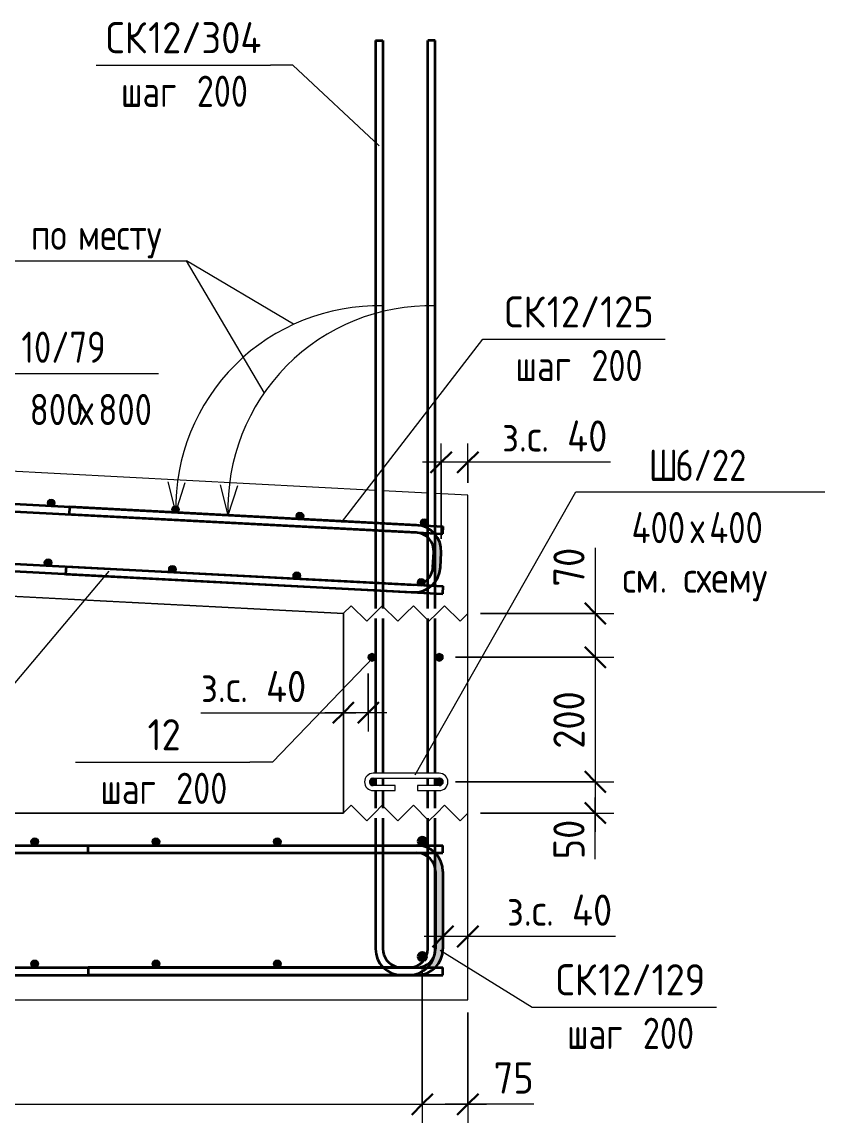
# Model space of a CAD drawing. Header units: millimetres. Extents: x 3129 to 68868, y -1586 to 12682.
# Drawn here: x 54835 to 56124, y -1347 to 420 of the extents above; entities that cross this region are included whole.
import ezdxf

# ---------------------------------------------------------------- set-up
doc = ezdxf.new("R2010")
doc.units = ezdxf.units.MM
for name, color, linetype, lineweight in [('AA_Dim', 7, 'Continuous', 9), ('AA_Dim-20', 7, 'Continuous', 9), ('AA_Linii', 7, 'Continuous', 9), ('AA_Oformlenie', 7, 'Continuous', 9), ('AA_Vinoska', 7, 'Continuous', 9), ('AF_Perekritie', 7, 'Continuous', 18), ('AF_Perekritie_Опалубка', 253, 'Continuous', 20), ('AF_Stena_Опалубка', 253, 'Continuous', 18), ('Gen_Text', 7, 'Continuous', 9), ('KR_Armatura', 7, 'Continuous', 20), ('KR_Armatura_Tonkie', 7, 'Continuous', 20)]:
    doc.layers.add(name, color=color, linetype=linetype, lineweight=lineweight)
doc.styles.add('GOST Common', font='GOST_Common.ttf', dxfattribs={"width": 0.85, "height": 50})
doc.styles.add('ISOCPEUR', font='isocpeur.TTF', dxfattribs={"width": 0.85, "height": 50})
doc.styles.add('ISOCPEUR_1', font='isocpeur.TTF', dxfattribs={"width": 0.9, "height": 50})
doc.styles.add('ISOCPEUR_2', font='isocpeur.TTF', dxfattribs={"width": 0.8, "height": 50})
doc.styles.add('ISOCPEUR_6', font='isocpeur.TTF', dxfattribs={"width": 0.9, "height": 50})
doc.dimstyles.new('05_Округл_1мм__прозр__1', dxfattribs={"dimscale": 304.8, "dimtxt": 50.137748, "dimasz": 0.111549, "dimexe": 0.098425, "dimexo": 0.065617, "dimgap": 0.006562, "dimtad": 1, "dimdec": 0, "dimdsep": 46, "dimtxsty": 'ISOCPEUR_1', "dimblk1": 'OBLIQUE', "dimblk2": 'OBLIQUE', "dimsah": 1, "dimcen": 0.09, "dimdle": 0.098425, "dimazin": 0, "dimtfac": 1, "dimtdec": 4, "dimtix": 1, "dimtmove": 0, "dimatfit": 3, "dimfxl": 1, "dimtvp": 1, "dimtolj": 1, "dimtzin": 0, "dimlwd": 18, "dimlwe": 18, "dimarcsym": 2})
doc.dimstyles.new('05_Округл_1мм__прозр__2', dxfattribs={"dimscale": 304.8, "dimtxt": 50.137748, "dimasz": 0.111549, "dimexe": 0.098425, "dimexo": 0.065617, "dimgap": 0.006562, "dimtad": 1, "dimdec": 0, "dimdsep": 46, "dimtxsty": 'ISOCPEUR_6', "dimblk1": 'OBLIQUE', "dimblk2": 'OBLIQUE', "dimsah": 1, "dimcen": 0.09, "dimdle": 0.098425, "dimazin": 0, "dimtfac": 1, "dimtdec": 4, "dimtix": 1, "dimtmove": 1, "dimatfit": 3, "dimfxl": 1, "dimtvp": 1, "dimtolj": 1, "dimtzin": 0, "dimlwd": 18, "dimlwe": 18, "dimarcsym": 2})
doc.dimstyles.new('05_Округл_5мм__прозр__1', dxfattribs={"dimscale": 304.8, "dimtxt": 50.137748, "dimasz": 0.111549, "dimexe": 0.098425, "dimexo": 0.065617, "dimgap": 0.006562, "dimtad": 1, "dimdec": 0, "dimrnd": 5, "dimdsep": 46, "dimtxsty": 'ISOCPEUR_1', "dimblk1": 'OBLIQUE', "dimblk2": 'OBLIQUE', "dimsah": 1, "dimcen": 0.09, "dimdle": 0.098425, "dimazin": 0, "dimtfac": 1, "dimtdec": 4, "dimtix": 1, "dimtmove": 1, "dimatfit": 3, "dimfxl": 1, "dimtvp": 1, "dimtolj": 1, "dimtzin": 0, "dimlwd": 18, "dimlwe": 18, "dimarcsym": 2})
doc.dimstyles.new('05_Округл_5мм__прозр__2', dxfattribs={"dimscale": 304.8, "dimtxt": 50.137748, "dimasz": 0.111549, "dimexe": 0.098425, "dimexo": 0.065617, "dimgap": 0.006562, "dimtad": 1, "dimdec": 0, "dimrnd": 5, "dimdsep": 46, "dimtxsty": 'ISOCPEUR_1', "dimblk1": 'OBLIQUE', "dimblk2": 'OBLIQUE', "dimsah": 1, "dimcen": 0.09, "dimdle": 0.098425, "dimazin": 0, "dimtfac": 1, "dimtdec": 4, "dimtix": 1, "dimtmove": 0, "dimatfit": 3, "dimfxl": 1, "dimtvp": 1, "dimtolj": 1, "dimtzin": 0, "dimlwd": 18, "dimlwe": 18, "dimarcsym": 2})

# ---------------------------------------------------------------- blocks, each defined once
blk = doc.blocks.new('Засыпка - Засыпка-3699984-Сечение 19')
at = {"layer": 'AF_Perekritie', "lineweight": 20}
for p, q in [((30075.1, -450.3), (30075.1, -850)), ((31595.1, -529.8), (30075.1, -450.3)), ((31595.1, -850), (31595.1, -529.8)), ((30075.1, -850), (31595.1, -850))]:
    blk.add_line(p, q, dxfattribs=at)
blk = doc.blocks.new('079_Шпилька _ЭлУзла_ - d8 А240-4081675-Сечение 19')
at = {"layer": 'AA_Oformlenie'}
for p, q in [((28468.061608, -786), (28362.061608, -786)), ((28362.061608, -794), (28468.061608, -794)), ((28397.061608, -806), (28362.061608, -806)), ((28397.061608, -814), (28397.061608, -806)), ((28468.061608, -806), (28433.061608, -806)), ((28433.061608, -806), (28433.061608, -814)), ((28362.061608, -814), (28397.061608, -814)), ((28433.061608, -814), (28468.061608, -814))]:
    blk.add_line(p, q, dxfattribs=at)
for centre, radius, start, end in [((28362.061608, -800), 14, 90, 270), ((28362.061608, -800), 6, 90, 270), ((28468.061608, -800), 14, 270, 90), ((28468.061608, -800), 6, 270, 90)]:
    blk.add_arc(centre, radius, start, end, dxfattribs=at)
blk = doc.blocks.new('Последовательность узлов - 3мм масшт20 маскировка-904226-Сечение 19')
at = {"layer": 'AA_Oformlenie'}
for p, q in [((28315.061608, -850), (28327.561608, -837.5)), ((28327.561608, -837.5), (28352.561608, -862.5)), ((28365.061608, -850), (28377.561608, -837.5)), ((28377.561608, -837.5), (28402.561608, -862.5)), ((28415.061608, -850), (28427.561608, -837.5)), ((28427.561608, -837.5), (28452.561608, -862.5)), ((28465.061608, -850), (28477.561608, -837.5)), ((28477.561608, -837.5), (28502.561608, -862.5)), ((28365.061608, -850), (28352.561608, -862.5)), ((28415.061608, -850), (28402.561608, -862.5)), ((28465.061608, -850), (28452.561608, -862.5)), ((28515.061608, -850), (28502.561608, -862.5))]:
    blk.add_line(p, q, dxfattribs=at)
blk = doc.blocks.new('DIMBLOCK74-Сечение 19')
at = {"layer": 'AA_Dim-20', "lineweight": 18}
for p, q in [((52145.7, -1106.3), (52145.7, -1347.4)), ((52145.7, -1317.4), (52145.7, -1106.3)), ((55477.8, -1101.3), (55477.8, -1347.4)), ((55477.8, -1317.4), (55477.8, -1101.3)), ((52145.7, -1317.4), (55477.8, -1317.4))]:
    blk.add_line(p, q, dxfattribs=at)
at = {"layer": 'AA_Dim-20', "lineweight": 30}
for p, q in [((52145.7, -1317.4), (52162.7, -1300.4)), ((55477.8, -1317.4), (55494.8, -1300.4)), ((52145.7, -1317.4), (52128.7, -1334.4)), ((55477.8, -1317.4), (55460.8, -1334.4))]:
    blk.add_line(p, q, dxfattribs=at)
at = {"layer": 'AA_Dim-20', "color": 0, "lineweight": 18, "insert": (53698.7, -1250.2), "char_height": 50, "width": 271.311, "attachment_point": 1, "line_spacing_factor": 1.135194, "style": 'ISOCPEUR_1'}
blk.add_mtext('шаг 200', dxfattribs=at)
blk = doc.blocks.new('_Oblique')
at = {"color": 0, "linetype": 'ByBlock', "lineweight": -2}
blk.add_line((-0.5, -0.5), (0.5, 0.5), dxfattribs=at)
blk = doc.blocks.new('DIMBLOCK75-Сечение 19')
at = {"layer": 'AA_Dim-20', "lineweight": 18}
for p, q in [((55477.8, -1101.3), (55477.8, -1347.4)), ((55477.8, -1317.4), (55477.8, -1101.3)), ((55551, -1170), (55551, -1347.4)), ((55551, -1317.4), (55551, -1170)), ((55477.8, -1317.4), (55581, -1317.4)), ((55515.8, -1317.4), (55514.4, -1317.4)), ((55656.8, -1317.4), (55515.8, -1317.4))]:
    blk.add_line(p, q, dxfattribs=at)
at = {"layer": 'AA_Dim-20', "lineweight": 30}
for p, q in [((55477.8, -1317.4), (55494.8, -1300.4)), ((55551, -1317.4), (55568, -1300.4)), ((55477.8, -1317.4), (55460.8, -1334.4)), ((55551, -1317.4), (55534, -1334.4))]:
    blk.add_line(p, q, dxfattribs=at)
at = {"layer": 'AA_Dim-20', "color": 0, "lineweight": 18, "insert": (55535.8, -1250.2), "char_height": 50, "width": 145.305, "attachment_point": 1, "line_spacing_factor": 1.135194, "style": 'ISOCPEUR_6'}
blk.add_mtext('ㅤ75', dxfattribs=at)
blk = doc.blocks.new('DIMBLOCK90-Сечение 19')
at = {"layer": 'AA_Dim-20', "lineweight": 18}
for p, q in [((55755.5, -424.1), (55755.5, -506.5)), ((55755.5, -499.8), (55755.5, -600)), ((55755.5, -506.5), (55755.5, -564.9)), ((55571, -529.8), (55785.5, -529.8)), ((55755.5, -529.8), (55571, -529.8)), ((55531, -600), (55785.5, -600)), ((55755.5, -600), (55531, -600))]:
    blk.add_line(p, q, dxfattribs=at)
at = {"layer": 'AA_Dim-20', "lineweight": 30}
for p, q in [((55755.5, -529.8), (55738.5, -512.8)), ((55755.5, -529.8), (55772.5, -546.8)), ((55755.5, -600), (55738.5, -583)), ((55755.5, -600), (55772.5, -617))]:
    blk.add_line(p, q, dxfattribs=at)
at = {"layer": 'AA_Dim-20', "color": 0, "lineweight": 18, "insert": (55688.3, -486.5), "char_height": 50, "width": 74.923, "attachment_point": 1, "rotation": 90, "line_spacing_factor": 1.135194, "style": 'ISOCPEUR_1'}
blk.add_mtext('70', dxfattribs=at)
blk = doc.blocks.new('DIMBLOCK91-Сечение 19')
at = {"layer": 'AA_Dim-20', "lineweight": 30}
for p, q in [((55755.5, -600), (55738.5, -583)), ((55755.5, -600), (55772.5, -617)), ((55755.5, -800), (55738.5, -783)), ((55755.5, -800), (55772.5, -817))]:
    blk.add_line(p, q, dxfattribs=at)
at = {"layer": 'AA_Dim-20', "lineweight": 18}
for p, q in [((55531, -600), (55785.5, -600)), ((55755.5, -600), (55531, -600)), ((55755.5, -600), (55755.5, -800)), ((55531, -800), (55785.5, -800)), ((55755.5, -800), (55531, -800))]:
    blk.add_line(p, q, dxfattribs=at)
at = {"layer": 'AA_Dim-20', "color": 0, "lineweight": 18, "insert": (55688.3, -746.8), "char_height": 50, "width": 112.384, "attachment_point": 1, "rotation": 90, "line_spacing_factor": 1.135194, "style": 'ISOCPEUR_1'}
blk.add_mtext('200', dxfattribs=at)
blk = doc.blocks.new('DIMBLOCK92-Сечение 19')
at = {"layer": 'AA_Dim-20', "lineweight": 30}
for p, q in [((55755.5, -800), (55738.5, -783)), ((55755.5, -800), (55772.5, -817)), ((55755.5, -850), (55738.5, -833)), ((55755.5, -850), (55772.5, -867))]:
    blk.add_line(p, q, dxfattribs=at)
at = {"layer": 'AA_Dim-20', "lineweight": 18}
for p, q in [((55531, -800), (55785.5, -800)), ((55755.5, -800), (55531, -800)), ((55755.5, -800), (55755.5, -880)), ((55755.5, -841.8), (55755.5, -825)), ((55755.5, -924.2), (55755.5, -841.8)), ((55571, -850), (55785.5, -850)), ((55755.5, -850), (55571, -850))]:
    blk.add_line(p, q, dxfattribs=at)
at = {"layer": 'AA_Dim-20', "color": 0, "lineweight": 18, "insert": (55688.3, -924.2), "char_height": 50, "width": 74.923, "attachment_point": 1, "rotation": 90, "line_spacing_factor": 1.135194, "style": 'ISOCPEUR_1'}
blk.add_mtext('50', dxfattribs=at)
blk = doc.blocks.new('DIMBLOCK97-Сечение 19')
at = {"layer": 'AA_Dim-20', "lineweight": 18}
for p, q in [((55508.2, -409.7), (55508.2, -257.1)), ((55551, -320), (55551, -257.1)), ((55581, -287.1), (55478.2, -287.1)), ((55508.2, -287.1), (55508.2, -409.7)), ((55585.9, -287.1), (55529.6, -287.1)), ((55551, -287.1), (55551, -320)), ((55780, -287.1), (55585.9, -287.1))]:
    blk.add_line(p, q, dxfattribs=at)
at = {"layer": 'AA_Dim-20', "lineweight": 30}
for p, q in [((55508.2, -287.1), (55525.2, -270.1)), ((55551, -287.1), (55568, -270.1)), ((55508.2, -287.1), (55491.2, -304.1)), ((55551, -287.1), (55534, -304.1))]:
    blk.add_line(p, q, dxfattribs=at)
at = {"layer": 'AA_Dim-20', "color": 0, "lineweight": 18, "insert": (55605.9, -219.9), "char_height": 50, "width": 208.876, "attachment_point": 1, "line_spacing_factor": 1.135194, "style": 'ISOCPEUR_1'}
blk.add_mtext('з.с. 40', dxfattribs=at)
blk = doc.blocks.new('DIMBLOCK98-Сечение 19')
at = {"layer": 'AA_Dim-20', "lineweight": 18}
for p, q in [((55511, -1052), (55511, -1018)), ((55551, -1052), (55551, -1018)), ((55581, -1048), (55481, -1048)), ((55511, -1048), (55511, -1052)), ((55593.7, -1048), (55531, -1048)), ((55551, -1048), (55551, -1052)), ((55787.8, -1048), (55593.7, -1048))]:
    blk.add_line(p, q, dxfattribs=at)
at = {"layer": 'AA_Dim-20', "lineweight": 30}
for p, q in [((55511, -1048), (55528, -1031)), ((55551, -1048), (55568, -1031)), ((55511, -1048), (55494, -1065)), ((55551, -1048), (55534, -1065))]:
    blk.add_line(p, q, dxfattribs=at)
at = {"layer": 'AA_Dim-20', "color": 0, "lineweight": 18, "insert": (55613.7, -980.8), "char_height": 50, "width": 208.876, "attachment_point": 1, "line_spacing_factor": 1.135194, "style": 'ISOCPEUR_1'}
blk.add_mtext('з.с. 40', dxfattribs=at)
blk = doc.blocks.new('010_Текст с выноской - Текст 2 строки-4025778-Сечение 19')
at = {"layer": 'AA_Vinoska'}
blk.add_line((28953.2, 58.6), (29453.2, 58.6), dxfattribs=at)
blk = doc.blocks.new('DIMBLOCK99-Сечение 19')
at = {"layer": 'AA_Dim-20', "lineweight": 18}
for p, q in [((55391, -626), (55391, -719)), ((55391, -689), (55391, -626)), ((55351, -693), (55351, -659)), ((55122.4, -689), (55316.5, -689)), ((55316.5, -689), (55371, -689)), ((55421, -689), (55321, -689)), ((55351, -689), (55351, -693))]:
    blk.add_line(p, q, dxfattribs=at)
at = {"layer": 'AA_Dim-20', "lineweight": 30}
for p, q in [((55351, -689), (55334, -706)), ((55351, -689), (55368, -672)), ((55391, -689), (55374, -706)), ((55391, -689), (55408, -672))]:
    blk.add_line(p, q, dxfattribs=at)
at = {"layer": 'AA_Dim-20', "color": 0, "lineweight": 18, "insert": (55122.4, -621.9), "char_height": 50, "width": 208.876, "attachment_point": 1, "line_spacing_factor": 1.135194, "style": 'ISOCPEUR_1'}
blk.add_mtext('з.с. 40', dxfattribs=at)
blk = doc.blocks.new('042_М_Арматуры - Диам длина поз _ Шаг-2260295-Сечение 19')
at = {"layer": 'AA_Vinoska'}
blk.add_line((28337.5, -1447.6), (28617.5, -1447.6), dxfattribs=at)
blk = doc.blocks.new('010_Текст с выноской - Текст 2 строки-3030202-Сечение 19')
at = {"layer": 'AA_Vinoska'}
blk.add_line((31968.5, -334.6), (32368.5, -334.6), dxfattribs=at)
blk = doc.blocks.new('010_Текст с выноской - Текст 2 строки-4087354-Сечение 19')
at = {"layer": 'AA_Vinoska'}
blk.add_line((30642.6, -1433.3), (30302.6, -1433.3), dxfattribs=at)

msp = doc.modelspace()

# ---------------------------------------------------------------- hatches: boundary and pattern name
at = {"layer": 'AA_Oformlenie'}
for points in [[(55477.8, -901.3), (55479.8, -900.9), (55480.8, -900.5), (55482.1, -899.5), (55483, -898.3), (55483.6, -896.8), (55483.8, -895.3), (55483.6, -893.7), (55483, -892.3), (55482.1, -891), (55480.8, -890.1), (55479.4, -889.5), (55477.8, -889.3), (55476.3, -889.5), (55474.8, -890.1), (55473.6, -891), (55472.7, -892.3), (55472.1, -893.7), (55471.8, -895.3), (55472.1, -896.8), (55472.7, -898.3), (55473.6, -899.5), (55474.8, -900.5), (55476.3, -901.1)], [(55477.8, -1086.3), (55479.4, -1086.1), (55480.8, -1085.5), (55482.6, -1083.8), (55483, -1083.3), (55483.6, -1081.8), (55483.8, -1080), (55483.6, -1078.7), (55482.6, -1076.7), (55482.1, -1076), (55480.8, -1075.1), (55479.4, -1074.5), (55477.6, -1074.3), (55476.3, -1074.5), (55474.8, -1075.1), (55473.6, -1076), (55472.7, -1077.3), (55472.1, -1078.7), (55471.8, -1080.3), (55472.1, -1081.8), (55472.7, -1083.3), (55473.6, -1084.5), (55474.8, -1085.5), (55476.3, -1086.1), (55477.8, -1086.3)]]:
    msp.add_hatch(color=250, dxfattribs=at).paths.add_polyline_path(points)
at = {"layer": 'KR_Armatura'}
h = msp.add_hatch(color=256, dxfattribs=at)
edge = h.paths.add_edge_path()
edge.add_arc((54881.8, -352.4), 6, 0, 360)
for points in [[(54884.5, -357.7), (54887.8, -352.7), (54885.1, -347.3), (54879.1, -347), (54875.8, -352.1), (54878.5, -357.4)], [(55084.3, -368.2), (55087.5, -363.1), (55084.8, -357.8), (55078.8, -357.5), (55075.5, -362.5), (55078.3, -367.8)], [(55284, -378.6), (55287.3, -373.6), (55284.5, -368.2), (55278.5, -367.9), (55275.3, -373), (55278, -378.3)], [(55483.7, -389.1), (55487, -384), (55484.3, -378.7), (55478.3, -378.4), (55475, -383.4), (55477.7, -388.7)], [(54879.5, -453.6), (54882.8, -448.5), (54880.1, -443.2), (54874.1, -442.9), (54870.8, -447.9), (54873.5, -453.3)], [(55079.2, -464), (55082.5, -459), (55079.8, -453.7), (55073.8, -453.3), (55070.5, -458.4), (55073.3, -463.7)], [(55279, -474.5), (55282.2, -469.4), (55279.5, -464.1), (55273.5, -463.8), (55270.3, -468.8), (55273, -474.2)], [(55478.7, -484.9), (55482, -479.9), (55479.2, -474.6), (55473.2, -474.2), (55470, -479.3), (55472.7, -484.6)], [(55397, -606), (55402.2, -603), (55402.2, -597), (55397, -594), (55391.8, -597), (55391.8, -603)], [(55505, -606), (55510.2, -603), (55510.2, -597), (55505, -594), (55499.8, -597), (55499.8, -603)], [(55397.4, -805.8), (55402.2, -803), (55402.2, -797), (55397.4, -794.2), (55395.4, -795.3), (55394.7, -795.8), (55393.8, -797), (55393.2, -798.4), (55393, -800), (55393.2, -801.6), (55394.3, -803.6), (55395.4, -804.7), (55396, -805.2)], [(55505, -806), (55510.2, -803), (55510.2, -797), (55505, -794), (55499.8, -797), (55499.8, -803), (55504.6, -805.8)], [(54852.4, -901.2), (54858.4, -901.2), (54861.4, -896), (54858.4, -890.8), (54852.4, -890.8), (54849.4, -896)], [(55047.1, -901.2), (55053.1, -901.2), (55056.1, -896), (55053.1, -890.8), (55047.1, -890.8), (55044.1, -896)], [(55241.9, -901.2), (55247.9, -901.2), (55250.9, -896), (55247.9, -890.8), (55241.9, -890.8), (55238.9, -896)], [(54852.4, -1097.2), (54858.4, -1097.2), (54861.4, -1092), (54858.4, -1086.8), (54852.4, -1086.8), (54849.4, -1092)], [(55047.1, -1097.2), (55053.1, -1097.2), (55056.1, -1092), (55053.1, -1086.8), (55047.1, -1086.8), (55044.1, -1092)], [(55241.9, -1097.2), (55247.9, -1097.2), (55250.9, -1092), (55247.9, -1086.8), (55241.9, -1086.8), (55238.9, -1092)]]:
    msp.add_hatch(color=256, dxfattribs=at).paths.add_polyline_path(points)
h = msp.add_hatch(color=256, dxfattribs=at)
edge = h.paths.add_edge_path()
edge.add_arc((55081.5, -362.8), 6, 0, 360)
h = msp.add_hatch(color=256, dxfattribs=at)
edge = h.paths.add_edge_path()
edge.add_arc((55281.3, -373.3), 6, 0, 360)
h = msp.add_hatch(color=256, dxfattribs=at)
edge = h.paths.add_edge_path()
edge.add_arc((55481, -383.7), 6, 0, 360)
h = msp.add_hatch(color=256, dxfattribs=at)
edge = h.paths.add_edge_path()
edge.add_arc((54876.8, -448.2), 6, 0, 360)
h = msp.add_hatch(color=256, dxfattribs=at)
edge = h.paths.add_edge_path()
edge.add_arc((55076.5, -458.7), 6, 0, 360)
h = msp.add_hatch(color=256, dxfattribs=at)
edge = h.paths.add_edge_path()
edge.add_arc((55276.2, -469.1), 6, 0, 360)
h = msp.add_hatch(color=256, dxfattribs=at)
edge = h.paths.add_edge_path()
edge.add_arc((55476, -479.6), 6, 0, 360)
h = msp.add_hatch(color=256, dxfattribs=at)
edge = h.paths.add_edge_path()
edge.add_arc((55397, -600), 6, 0, 360)
h = msp.add_hatch(color=256, dxfattribs=at)
edge = h.paths.add_edge_path()
edge.add_arc((55505, -600), 6, 0, 360)
h = msp.add_hatch(color=256, dxfattribs=at)
edge = h.paths.add_edge_path()
edge.add_arc((55397, -800), 6, 275.1625, 444.8375)
edge.add_line((55397.5, -794), (55397, -800))
edge.add_line((55397, -800), (55397.5, -806))
h = msp.add_hatch(color=256, dxfattribs=at)
edge = h.paths.add_edge_path()
edge.add_arc((55505, -800), 6, 0, 360)
h = msp.add_hatch(color=256, dxfattribs=at)
edge = h.paths.add_edge_path()
edge.add_arc((54855.4, -896), 6, 0, 360)
h = msp.add_hatch(color=256, dxfattribs=at)
edge = h.paths.add_edge_path()
edge.add_arc((55050.1, -896), 6, 0, 360)
h = msp.add_hatch(color=256, dxfattribs=at)
edge = h.paths.add_edge_path()
edge.add_arc((55244.9, -896), 6, 0, 360)
h = msp.add_hatch(color=256, dxfattribs=at)
edge = h.paths.add_edge_path()
edge.add_arc((54855.4, -1092), 6, 0, 360)
h = msp.add_hatch(color=256, dxfattribs=at)
edge = h.paths.add_edge_path()
edge.add_arc((55050.1, -1092), 6, 0, 360)
h = msp.add_hatch(color=256, dxfattribs=at)
edge = h.paths.add_edge_path()
edge.add_arc((55244.9, -1092), 6, 0, 360)
at = {"layer": 'KR_Armatura_Tonkie'}
h = msp.add_hatch(color=256, dxfattribs=at)
h.paths.add_polyline_path([(55508.2, -431.9), (55507.3, -421), (55503.6, -410.6), (55498.6, -403.3), (55498.6, -431.4)])
h.paths.add_polyline_path([(55486.6, -408), (55486.6, -400.7), (55468.4, -399.9), (55475.5, -401.2), (55482.6, -404.5), (55485, -406.7)])
for points in [[(55506.9, -455.9), (55508.2, -431.9), (55498.6, -431.4), (55498.6, -455.4)], [(55511, -1068), (55511, -944), (55499, -944), (55499, -1068)]]:
    msp.add_hatch(color=256, dxfattribs=at).paths.add_polyline_path(points)
h = msp.add_hatch(color=256, dxfattribs=at)
h.paths.add_polyline_path([(55486.6, -484.8), (55486.6, -474.1), (55485, -476), (55478.6, -480.4), (55471.2, -483), (55463.4, -483.6), (55484.5, -484.7)])
h.paths.add_polyline_path([(55498.6, -478.4), (55500.2, -476.5), (55504.9, -466.6), (55506.9, -455.9), (55498.6, -455.4), (55498.6, -477.5)])
h = msp.add_hatch(color=256, dxfattribs=at)
h.paths.add_polyline_path([(55509.5, -944), (55511, -944), (55509.5, -933.1), (55505.4, -923), (55498.6, -914.4), (55498.6, -941.2), (55499, -944), (55505.4, -944)])
h.paths.add_polyline_path([(55486.6, -920), (55486.6, -914), (55469, -914), (55476.7, -915), (55484, -918)])
h = msp.add_hatch(color=256, dxfattribs=at)
h.paths.add_polyline_path([(55486.3, -1098), (55498.3, -1098), (55499, -1097.3), (55505.4, -1089), (55509.5, -1078.9), (55511, -1068), (55499, -1068), (55498, -1075.8), (55497.4, -1077.1), (55497.2, -1078.9), (55492.8, -1089.2), (55486.3, -1098)])
h.paths.add_polyline_path([(55476.7, -1098), (55477.7, -1098), (55477.6, -1096.6), (55476.7, -1097), (55473.6, -1097.4), (55473.9, -1098), (55474.3, -1098)])

# ---------------------------------------------------------------- linework, layer by layer
at = {"layer": 'AA_Linii', "lineweight": 20}
for p, q in [((55081.8, -367), (55069.5, -318.5)), ((55081.8, -367), (55097.2, -319.4)), ((55165.9, -371.9), (55153.6, -323.5)), ((55165.9, -371.9), (55181.4, -324.4)), ((55477.8, -1086.3), (55477.8, -1081.3))]:
    msp.add_line(p, q, dxfattribs=at)
for centre, end in [((55406.7, -361), 181.0578), ((55490.7, -361), 181.9259)]:
    msp.add_arc(centre, 325, 88.6101, end, dxfattribs=at)
at = {"layer": 'AA_Linii', "lineweight": 50}
for centre, start, end in [((55477.8, -895.3), 360, 180), ((55477.8, -895.3), 180, 0), ((55477.8, -1080.3), 360, 180), ((55477.8, -1080.3), 180, 0)]:
    msp.add_arc(centre, 6, start, end, dxfattribs=at)
at = {"layer": 'AA_Vinoska'}
for p, q in [((55269.7, 350.3), (55233.8, 350.3)), ((55408.5, 220.9), (55269.7, 350.3)), ((55223.6, -175.1), (55099.1, 36.1)), ((55270.9, -65.6), (55099.1, 36.1)), ((55348.1, -383.8), (55575.2, -89.7)), ((55575.2, -89.7), (55587.5, -89.7)), ((55466.3, -788.9), (55724.4, -334.6)), ((54974.4, -461.7), (54806.2, -661.4)), ((55399.8, -599.1), (55237.3, -768.3)), ((55237.3, -768.3), (55200.8, -768.3)), ((55506.5, -1070.3), (55654.4, -1161.5)), ((55654.4, -1161.5), (55670.1, -1161.5))]:
    msp.add_line(p, q, dxfattribs=at)
at = {"layer": 'AF_Perekritie_Опалубка'}
for p, q in [((55402.6, -332.2), (53831, -250)), ((55486.6, -336.6), (55414.6, -332.9)), ((55551, -340), (55498.6, -337.3)), ((55551, -540.3), (55551, -340)), ((53831, -450.3), (55351, -529.8)), ((55351, -850), (53831, -850)), ((55551, -1150), (55551, -850)), ((52072.6, -1150), (55551, -1150))]:
    msp.add_line(p, q, dxfattribs=at)
at = {"layer": 'AF_Stena_Опалубка', "lineweight": 20}
for p, q in [((55351, -530), (55351, -850)), ((55551, -850), (55551, -540.3))]:
    msp.add_line(p, q, dxfattribs=at)
at = {"layer": 'KR_Armatura'}
for p, q in [((54879.1, -347), (54875.8, -352.1)), ((54875.8, -352.1), (54878.5, -357.4)), ((54885.1, -347.3), (54879.1, -347)), ((54884.5, -357.7), (54887.8, -352.7)), ((54887.8, -352.7), (54885.1, -347.3)), ((54878.5, -357.4), (54884.5, -357.7)), ((55078.8, -357.5), (55075.5, -362.5)), ((55075.5, -362.5), (55078.3, -367.8)), ((55078.3, -367.8), (55084.3, -368.2)), ((55084.8, -357.8), (55078.8, -357.5)), ((55084.3, -368.2), (55087.5, -363.1)), ((55087.5, -363.1), (55084.8, -357.8)), ((55278.5, -367.9), (55275.3, -373)), ((55284.5, -368.2), (55278.5, -367.9)), ((55287.3, -373.6), (55284.5, -368.2)), ((55275.3, -373), (55278, -378.3)), ((55278, -378.3), (55284, -378.6)), ((55284, -378.6), (55287.3, -373.6)), ((55478.3, -378.4), (55475, -383.4)), ((55475, -383.4), (55477.7, -388.7)), ((55484.3, -378.7), (55478.3, -378.4)), ((55483.7, -389.1), (55487, -384)), ((55487, -384), (55484.3, -378.7)), ((55477.7, -388.7), (55483.7, -389.1)), ((54874.1, -442.9), (54870.8, -447.9)), ((54870.8, -447.9), (54873.5, -453.3)), ((54873.5, -453.3), (54879.5, -453.6)), ((54880.1, -443.2), (54874.1, -442.9)), ((54879.5, -453.6), (54882.8, -448.5)), ((54882.8, -448.5), (54880.1, -443.2)), ((55073.8, -453.3), (55070.5, -458.4)), ((55070.5, -458.4), (55073.3, -463.7)), ((55079.8, -453.7), (55073.8, -453.3)), ((55079.2, -464), (55082.5, -459)), ((55082.5, -459), (55079.8, -453.7)), ((55073.3, -463.7), (55079.2, -464)), ((55273.5, -463.8), (55270.3, -468.8)), ((55270.3, -468.8), (55273, -474.2)), ((55273, -474.2), (55279, -474.5)), ((55279.5, -464.1), (55273.5, -463.8)), ((55279, -474.5), (55282.2, -469.4)), ((55282.2, -469.4), (55279.5, -464.1)), ((55473.2, -474.2), (55470, -479.3)), ((55479.2, -474.6), (55473.2, -474.2)), ((55482, -479.9), (55479.2, -474.6)), ((55470, -479.3), (55472.7, -484.6)), ((55472.7, -484.6), (55478.7, -484.9)), ((55478.7, -484.9), (55482, -479.9)), ((55397, -594), (55391.8, -597)), ((55391.8, -597), (55391.8, -603)), ((55402.2, -597), (55397, -594)), ((55402.2, -603), (55402.2, -597)), ((55505, -594), (55499.8, -597)), ((55499.8, -597), (55499.8, -603)), ((55510.2, -597), (55505, -594)), ((55510.2, -603), (55510.2, -597)), ((55391.8, -603), (55397, -606)), ((55397, -606), (55402.2, -603)), ((55499.8, -603), (55505, -606)), ((55505, -606), (55510.2, -603)), ((55397.4, -794.2), (55395.4, -795.3)), ((55397.5, -794), (55397, -800)), ((55402.2, -797), (55397.4, -794.2)), ((55505, -794), (55499.8, -797)), ((55510.2, -797), (55505, -794)), ((55393.2, -798.4), (55393, -800)), ((55393, -800), (55393.2, -801.6)), ((55393.8, -797), (55393.2, -798.4)), ((55393.2, -801.6), (55394.3, -803.6)), ((55394.7, -795.8), (55393.8, -797)), ((55394.3, -803.6), (55395.4, -804.7)), ((55395.4, -795.3), (55394.7, -795.8)), ((55395.4, -804.7), (55396, -805.2)), ((55396, -805.2), (55397.4, -805.8)), ((55397, -800), (55397.5, -806)), ((55397.4, -805.8), (55402.2, -803)), ((55402.2, -803), (55402.2, -797)), ((55499.8, -797), (55499.8, -803)), ((55499.8, -803), (55504.6, -805.8)), ((55504.6, -805.8), (55505, -806)), ((55505, -806), (55510.2, -803)), ((55510.2, -803), (55510.2, -797)), ((54852.4, -890.8), (54849.4, -896)), ((54849.4, -896), (54852.4, -901.2)), ((54858.4, -890.8), (54852.4, -890.8)), ((54861.4, -896), (54858.4, -890.8)), ((54858.4, -901.2), (54861.4, -896)), ((55047.1, -890.8), (55044.1, -896)), ((55044.1, -896), (55047.1, -901.2)), ((55053.1, -890.8), (55047.1, -890.8)), ((55056.1, -896), (55053.1, -890.8)), ((55053.1, -901.2), (55056.1, -896)), ((55241.9, -890.8), (55238.9, -896)), ((55238.9, -896), (55241.9, -901.2)), ((55247.9, -890.8), (55241.9, -890.8)), ((55250.9, -896), (55247.9, -890.8)), ((55247.9, -901.2), (55250.9, -896)), ((54852.4, -901.2), (54858.4, -901.2)), ((55047.1, -901.2), (55053.1, -901.2)), ((55241.9, -901.2), (55247.9, -901.2)), ((54852.4, -1086.8), (54849.4, -1092)), ((54849.4, -1092), (54852.4, -1097.2)), ((54858.4, -1086.8), (54852.4, -1086.8)), ((54861.4, -1092), (54858.4, -1086.8)), ((54858.4, -1097.2), (54861.4, -1092)), ((55047.1, -1086.8), (55044.1, -1092)), ((55044.1, -1092), (55047.1, -1097.2)), ((55053.1, -1086.8), (55047.1, -1086.8)), ((55056.1, -1092), (55053.1, -1086.8)), ((55053.1, -1097.2), (55056.1, -1092)), ((55241.9, -1086.8), (55238.9, -1092)), ((55238.9, -1092), (55241.9, -1097.2)), ((55247.9, -1086.8), (55241.9, -1086.8)), ((55250.9, -1092), (55247.9, -1086.8)), ((55247.9, -1097.2), (55250.9, -1092)), ((54852.4, -1097.2), (54858.4, -1097.2)), ((55047.1, -1097.2), (55053.1, -1097.2)), ((55241.9, -1097.2), (55247.9, -1097.2))]:
    msp.add_line(p, q, dxfattribs=at)
for centre in [(54881.8, -352.4), (55081.5, -362.8), (55281.3, -373.3), (55481, -383.7), (54876.8, -448.2), (55076.5, -458.7), (55276.2, -469.1), (55476, -479.6), (55397, -600), (55505, -600), (55505, -800), (54855.4, -896), (55050.1, -896), (55244.9, -896), (54855.4, -1092), (55050.1, -1092), (55244.9, -1092)]:
    msp.add_circle(centre, 6, dxfattribs=at)
msp.add_arc((55397, -800), 6, 275.1625, 84.8375, dxfattribs=at)
at = {"layer": 'KR_Armatura_Tonkie', "lineweight": 35}
for p, q in [((55402.6, 390), (55402.6, -521.8)), ((55402.6, 390), (55414.6, 390)), ((55414.6, 390), (55414.6, -521.8)), ((55498.6, 390), (55486.6, 390)), ((55486.6, -521.8), (55486.6, 390)), ((55498.6, -521.8), (55498.6, 390)), ((53830.1, -314), (55510.7, -402)), ((53830.7, -302.1), (55511.3, -390)), ((54911.2, -358.6), (54910.5, -370.6)), ((55467.8, -399.7), (54910.5, -370.6)), ((55468.4, -387.8), (54911.2, -358.6)), ((53828.2, -398.1), (55511.3, -486.1)), ((55510.7, -402), (55511.3, -390)), ((53827.6, -410), (55510.7, -498.1)), ((55494.9, -455.2), (55496.2, -431.3)), ((55506.9, -455.9), (55508.2, -431.9)), ((54905.5, -466.4), (54906.2, -454.5)), ((54906.2, -454.5), (55463.4, -483.6)), ((54905.5, -466.4), (55462.8, -495.6)), ((55510.7, -498.1), (55511.3, -486.1)), ((55402.6, -537.8), (55402.6, -786)), ((55414.6, -537.8), (55414.6, -786)), ((55486.6, -786), (55486.6, -537.8)), ((55498.6, -786), (55498.6, -537.8)), ((55402.6, -794), (55402.6, -806)), ((55414.6, -794), (55414.6, -806)), ((55486.6, -806), (55486.6, -794)), ((55498.6, -806), (55498.6, -794)), ((55402.6, -814), (55402.6, -842)), ((55414.6, -814), (55414.6, -842)), ((55486.6, -842), (55486.6, -814)), ((55498.6, -842), (55498.6, -814)), ((55402.6, -858), (55402.6, -1068)), ((55414.6, -858), (55414.6, -1068)), ((55486.6, -1068), (55486.6, -858)), ((55498.6, -1068), (55498.6, -858)), ((52112.6, -914), (55511, -914)), ((53688, -902), (55511, -902)), ((54941, -902), (55469, -902)), ((54941, -914), (54941, -902)), ((54941, -914), (55469, -914)), ((55511, -914), (55511, -902)), ((55499, -944), (55499, -1068)), ((55511, -944), (55511, -1068)), ((52112.6, -1098), (55511, -1098)), ((52112.6, -1110), (55511, -1110)), ((55469, -1098), (54941, -1098)), ((54941, -1098), (54941, -1110)), ((55469, -1110), (54941, -1110)), ((55444.6, -1098), (55456.6, -1098)), ((55444.6, -1110), (55456.6, -1110)), ((55511, -1110), (55511, -1098))]:
    msp.add_line(p, q, dxfattribs=at)
for centre, radius, start, end in [((55466.2, -429.7), 42, 357.0047, 87.0047), ((55466.2, -429.7), 30, 357.0047, 87.0047), ((55465, -453.7), 42, 267.0047, 357.0047), ((55465, -453.7), 30, 267.0047, 357.0047), ((55469, -944), 42, 360, 90), ((55469, -944), 30, 0, 90), ((55444.6, -1068), 42, 180, 270), ((55444.6, -1068), 30, 180, 252.9344), ((55456.6, -1068), 30, 270, 360), ((55456.6, -1068), 42, 270, 0), ((55469, -1068), 30, 270, 360), ((55469, -1068), 42, 270, 0), ((55444.6, -1068), 30, 264.3135, 270)]:
    msp.add_arc(centre, radius, start, end, dxfattribs=at)

# ---------------------------------------------------------------- block references
at = {"layer": 'AA_Oformlenie', "rotation": 180}
for p in [(83866, -1379.8), (83866, -1700)]:
    msp.add_blockref('Последовательность узлов - 3мм масшт20 маскировка-904226-Сечение 19', p, dxfattribs=at)
at = {"layer": 'AA_Oformlenie'}
msp.add_blockref('079_Шпилька _ЭлУзла_ - d8 А240-4081675-Сечение 19', (27036.9, 0), dxfattribs=at)
at = {"layer": 'AA_Vinoska'}
for name, p in [('042_М_Арматуры - Диам длина поз _ Шаг-2260295-Сечение 19', (26616.3, 1797.9)), ('010_Текст с выноской - Текст 2 строки-4025778-Сечение 19', (25645.9, -22.5)), ('042_М_Арматуры - Диам длина поз _ Шаг-2260295-Сечение 19', (27250, 1357.9)), ('010_Текст с выноской - Текст 2 строки-4087354-Сечение 19', (24411.5, 1288.2)), ('010_Текст с выноской - Текст 2 строки-3030202-Сечение 19', (23755.9, 0)), ('042_М_Арматуры - Диам длина поз _ Шаг-2260295-Сечение 19', (26583.3, 679.3)), ('042_М_Арматуры - Диам длина поз _ Шаг-2260295-Сечение 19', (27332.6, 286.1))]:
    msp.add_blockref(name, p, dxfattribs=at)
at = {"layer": 'AF_Perekritie_Опалубка'}
msp.add_blockref('Засыпка - Засыпка-3699984-Сечение 19', (23755.9, 0), dxfattribs=at)

# ---------------------------------------------------------------- texts
at = {"layer": 'AA_Vinoska', "char_height": 50, "attachment_point": 1}
for s, insert, width, style in [('СК', (54969.6, 419.4), 82.253, 'ISOCPEUR_1'), ('12/304', (55037.5, 419.4), 226.557, 'ISOCPEUR_1'), ('шаг', (54993.9, 333.4), 116.726, 'ISOCPEUR_2'), (' 200', (55090.2, 333.4), 133.401, 'ISOCPEUR_2'), ('по', (54849.3, 103.8), 73.595, 'GOST Common'), ('\\fGOST Common|b0|i0|c204|p34|;\\W.85; ', (54910, 103.8), 17.717, 'GOST Common'), ('месту', (54924.6, 103.8), 192.164, 'GOST Common'), ('СК', (55609.8, -20.7), 82.253, 'ISOCPEUR_1'), ('12/125', (55677.7, -20.7), 210.683, 'ISOCPEUR_1'), ('10/79', (54833.9, -77.4), 173.084, 'GOST Common'), ('шаг', (55627.5, -106.7), 116.726, 'ISOCPEUR_2'), (' 200', (55723.8, -106.7), 133.401, 'ISOCPEUR_2'), (' 800', (54821.5, -177.4), 128.11, 'GOST Common'), ('\\fGOST Common|b0|i0|c204|p34|;\\W.85;х', (54927.2, -177.4), 36.797, 'GOST Common'), ('800', (54957.5, -177.4), 110.392, 'GOST Common'), ('\\fGOST Common|b0|i0|c204|p34|;\\W.85;Ш', (55841.5, -266.9), 51.789, 'GOST Common'), ('6/22', (55884.2, -266.9), 147.19, 'GOST Common'), ('400', (55813.8, -366.9), 114.481, 'GOST Common'), ('400', (55938.6, -366.9), 114.481, 'GOST Common'), ('\\fGOST Common|b0|i0|c204|p34|;\\W.85;х', (55908.3, -366.9), 36.797, 'GOST Common'), ('12', (55036.6, -699.3), 66.38, 'ISOCPEUR_1'), (' 200', (55057.1, -785.3), 133.401, 'ISOCPEUR_2'), ('шаг', (54960.8, -785.3), 116.726, 'ISOCPEUR_2'), ('СК', (55692.4, -1092.5), 82.253, 'ISOCPEUR_1'), ('12/129', (55760.3, -1092.5), 210.683, 'ISOCPEUR_1'), (' 200', (55806.5, -1178.5), 133.401, 'ISOCPEUR_2'), ('шаг', (55710.2, -1178.5), 116.726, 'ISOCPEUR_2')]:
    msp.add_mtext(s, dxfattribs=dict(at, insert=insert, width=width, style=style))
at = {"layer": 'Gen_Text', "char_height": 50, "attachment_point": 1, "style": 'ISOCPEUR'}
for s, insert, width in [('см', (55799, -446.4), 72.232), ('схему', (55896.9, -446.4), 182.624), ('. ', (55858.6, -446.4), 46.338)]:
    msp.add_mtext(s, dxfattribs=dict(at, insert=insert, width=width))

# ---------------------------------------------------------------- dimensions: what is measured, and where the dimension line sits
at = {"layer": 'AA_Dim', "lineweight": 18}
for base, p1, p2, text, dimstyle, override, picture, middle in [((55508.2, -287.1), (55551, -340), (55508.2, -429.7), 'з.с. 40', '05_Округл_5мм__прозр__1', {"dimpost": '<>', "dimfxl": 99.366335}, 'DIMBLOCK97-Сечение 19', (55710.4, -253.3)), ((55551, -1317.4), (55477.8, -1081.3), (55551, -1150), 'ㅤ75', '05_Округл_1мм__прозр__2', {"dimpost": '<>', "dimfxl": 100.369321}, 'DIMBLOCK75-Сечение 19', (55608.4, -1283.6))]:
    dim = msp.add_linear_dim(base=base, p1=p1, p2=p2, text=text, dimstyle=dimstyle, override=override, dxfattribs=at)
    dim.commit()
    dim.dimension.update_dxf_attribs({"geometry": picture, "text_midpoint": middle, "dimtype": 160})
for base, p1, p2, override, picture, middle in [((55755.5, -600), (55551, -529.8), (55511, -600), {"dimpost": '<>', "dimfxl": 80.788908}, 'DIMBLOCK90-Сечение 19', (55721.7, -449)), ((55755.5, -850), (55511, -800), (55551, -850), {"dimpost": '<>', "dimfxl": 64.031242}, 'DIMBLOCK92-Сечение 19', (55721.7, -886.7))]:
    dim = msp.add_linear_dim(base=base, p1=p1, p2=p2, angle=90, dimstyle='05_Округл_5мм__прозр__1', override=override, dxfattribs=at)
    dim.commit()
    dim.dimension.update_dxf_attribs({"geometry": picture, "text_midpoint": middle, "dimtype": 160, "text_rotation": 90})
dim = msp.add_linear_dim(base=(55755.5, -800), p1=(55511, -600), p2=(55511, -800), angle=90, dimstyle='05_Округл_5мм__прозр__2', override={"dimpost": '<>', "dimfxl": 200}, dxfattribs=at)
dim.commit()
dim.dimension.update_dxf_attribs({"geometry": 'DIMBLOCK91-Сечение 19', "text_midpoint": (55728.5, -700)})
for base, p1, p2, override, picture, middle in [((55351, -689), (55391, -606), (55351, -713), {"dimpost": 'з.с. <>', "dimfxl": 114.277487}, 'DIMBLOCK99-Сечение 19', (55226.8, -655.2)), ((55511, -1048), (55551, -1072), (55511, -1072), {"dimpost": 'з.с. <>', "dimfxl": 40}, 'DIMBLOCK98-Сечение 19', (55718.1, -1014.1))]:
    dim = msp.add_linear_dim(base=base, p1=p1, p2=p2, dimstyle='05_Округл_5мм__прозр__1', override=override, dxfattribs=at)
    dim.commit()
    dim.dimension.update_dxf_attribs({"geometry": picture, "text_midpoint": middle, "dimtype": 160})
dim = msp.add_linear_dim(base=(55477.8, -1317.4), p1=(52145.7, -1086.3), p2=(55477.8, -1081.3), text='шаг 200', dimstyle='05_Округл_1мм__прозр__1', override={"dimpost": '<>', "dimfxl": 3332.111085}, dxfattribs=at)
dim.commit()
dim.dimension.update_dxf_attribs({"geometry": 'DIMBLOCK74-Сечение 19', "text_midpoint": (53811.8, -1290.4)})

doc.saveas('drawing.dxf')
